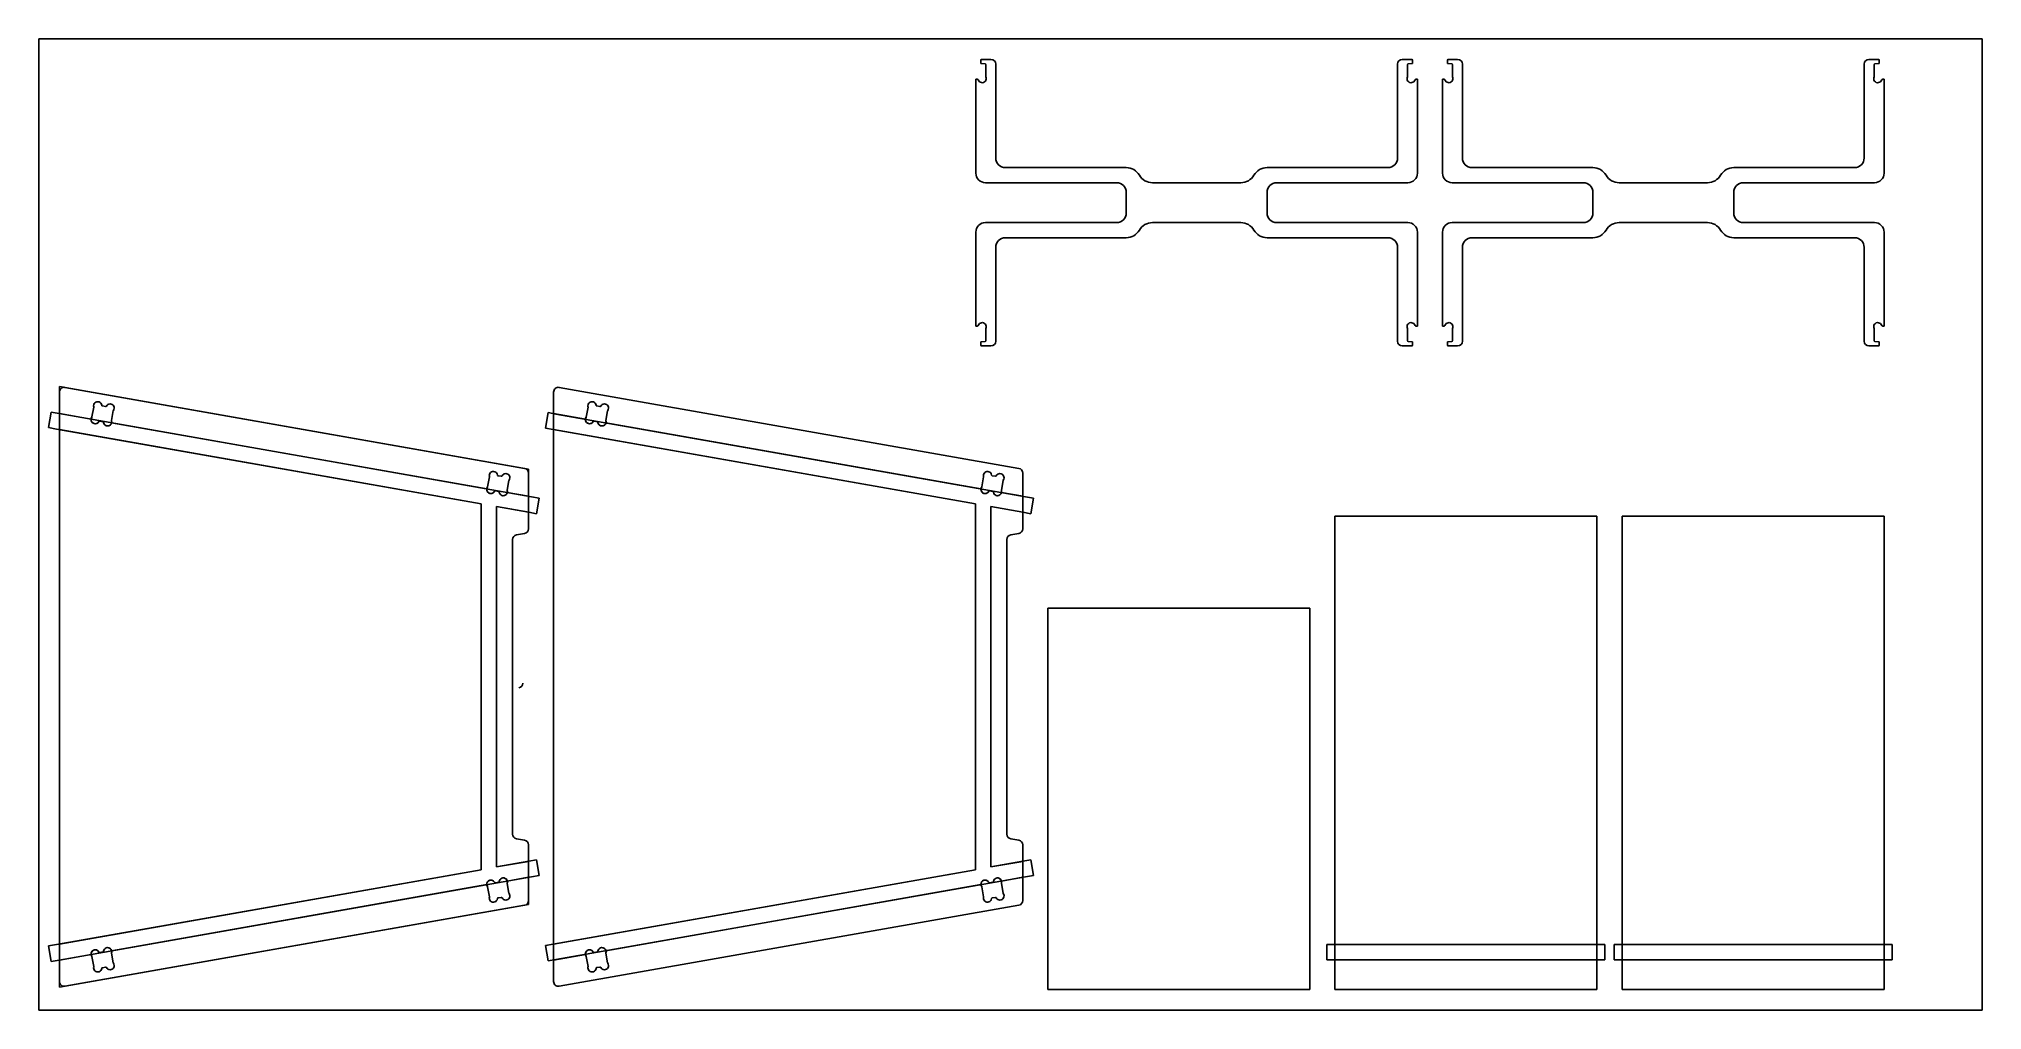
# Model space of a CAD drawing. Extents: x 0 to 96.1, y 0.2 to 48.2.
import ezdxf

# ---------------------------------------------------------------- set-up
doc = ezdxf.new("R2010")
doc.units = 0
doc.header["$MEASUREMENT"] = 0
doc.layers.get('0').update_dxf_attribs({"linetype": 'CONTINUOUS'})
for name, color, linetype in [('BOX_STOCK', 1, 'CONTINUOUS'), ('POCKETS', 171, 'CONTINUOUS'), ('PROFILES_INSIDE', 4, 'CONTINUOUS'), ('PROFILES_OUTSIDE', 6, 'CONTINUOUS')]:
    doc.layers.add(name, color=color, linetype=linetype)

msp = doc.modelspace()

# ---------------------------------------------------------------- linework, layer by layer
at = {"color": 7, "linetype": 'CONTINUOUS'}
for p, q in [((46.573, 46.984), (46.573, 47.149)), ((47.075, 47.189), (46.613, 47.189)), ((67.871, 47.189), (67.408, 47.189)), ((67.91, 47.149), (67.91, 46.984)), ((69.642, 46.984), (69.642, 47.149)), ((70.144, 47.189), (69.681, 47.189)), ((90.94, 47.189), (90.477, 47.189)), ((90.979, 47.149), (90.979, 46.984)), ((46.327, 46.204), (46.327, 41.559)), ((46.407, 46.204), (46.327, 46.204)), ((46.782, 46.97), (46.573, 46.984)), ((46.819, 46.341), (46.819, 46.931)), ((47.311, 42.309), (47.311, 46.952)), ((67.172, 46.952), (67.172, 42.309)), ((67.664, 46.931), (67.664, 46.341)), ((67.91, 46.984), (67.701, 46.97)), ((68.156, 46.204), (68.077, 46.204)), ((68.156, 41.559), (68.156, 46.204)), ((69.396, 46.204), (69.396, 41.559)), ((69.475, 46.204), (69.396, 46.204)), ((69.851, 46.97), (69.642, 46.984)), ((69.888, 46.341), (69.888, 46.931)), ((70.38, 42.309), (70.38, 46.952)), ((90.241, 46.952), (90.241, 42.309)), ((90.733, 46.931), (90.733, 46.341)), ((90.979, 46.984), (90.77, 46.97)), ((91.225, 46.204), (91.145, 46.204)), ((91.225, 41.559), (91.225, 46.204)), ((53.761, 41.836), (47.784, 41.836)), ((66.7, 41.836), (60.723, 41.836)), ((76.83, 41.836), (70.852, 41.836)), ((89.768, 41.836), (83.791, 41.836)), ((46.799, 41.086), (53.289, 41.086)), ((53.761, 40.614), (53.761, 39.59)), ((59.423, 41.086), (55.06, 41.086)), ((60.723, 39.59), (60.723, 40.614)), ((61.195, 41.086), (67.684, 41.086)), ((69.868, 41.086), (76.357, 41.086)), ((76.83, 40.614), (76.83, 39.59)), ((82.492, 41.086), (78.129, 41.086)), ((83.791, 39.59), (83.791, 40.614)), ((84.264, 41.086), (90.753, 41.086)), ((46.327, 38.645), (46.327, 34)), ((53.289, 39.118), (46.799, 39.118)), ((55.06, 39.118), (59.423, 39.118)), ((67.684, 39.118), (61.195, 39.118)), ((68.156, 34), (68.156, 38.645)), ((69.396, 38.645), (69.396, 34)), ((76.357, 39.118), (69.868, 39.118)), ((78.129, 39.118), (82.492, 39.118)), ((90.753, 39.118), (84.264, 39.118)), ((91.225, 34), (91.225, 38.645)), ((47.311, 33.252), (47.311, 37.895)), ((47.784, 38.368), (53.761, 38.368)), ((60.723, 38.368), (66.7, 38.368)), ((67.172, 37.895), (67.172, 33.252)), ((70.38, 33.252), (70.38, 37.895)), ((70.852, 38.368), (76.83, 38.368)), ((83.791, 38.368), (89.768, 38.368)), ((90.241, 37.895), (90.241, 33.252)), ((46.327, 34), (46.407, 34)), ((46.819, 33.273), (46.819, 33.863)), ((67.664, 33.863), (67.664, 33.273)), ((68.077, 34), (68.156, 34)), ((69.396, 34), (69.475, 34)), ((69.888, 33.273), (69.888, 33.863)), ((90.733, 33.863), (90.733, 33.273)), ((91.145, 34), (91.225, 34)), ((46.573, 33.221), (46.782, 33.234)), ((46.573, 33.055), (46.573, 33.221)), ((46.613, 33.015), (47.075, 33.015)), ((67.408, 33.015), (67.871, 33.015)), ((67.701, 33.234), (67.91, 33.221)), ((67.91, 33.221), (67.91, 33.055)), ((69.642, 33.221), (69.851, 33.234)), ((69.642, 33.055), (69.642, 33.221)), ((69.681, 33.015), (70.144, 33.015)), ((90.477, 33.015), (90.94, 33.015)), ((90.77, 33.234), (90.979, 33.221)), ((90.979, 33.221), (90.979, 33.055)), ((1.299, 30.968), (24.017, 26.962)), ((48.448, 26.962), (25.729, 30.968)), ((1.022, 29.669), (1.022, 30.736)), ((2.634, 29.503), (2.719, 29.987)), ((3.149, 30.049), (3.306, 30.021)), ((3.688, 29.816), (3.603, 29.332)), ((25.452, 30.736), (25.452, 29.669)), ((27.07, 29.502), (27.155, 29.986)), ((27.585, 30.048), (27.742, 30.02)), ((28.124, 29.815), (28.039, 29.331)), ((1.022, 29.669), (2.592, 29.393)), ((1.022, 29.669), (1.022, 28.881)), ((1.022, 3.439), (1.022, 28.881)), ((21.874, 25.204), (1.022, 28.881)), ((3.016, 29.297), (3.173, 29.27)), ((3.605, 29.214), (22.151, 25.944)), ((27.028, 29.392), (25.452, 29.669)), ((25.452, 28.881), (25.452, 29.669)), ((25.452, 28.881), (25.452, 3.439)), ((25.452, 28.881), (46.305, 25.204)), ((27.452, 29.296), (27.609, 29.269)), ((46.581, 25.944), (28.041, 29.213)), ((22.193, 26.054), (22.278, 26.538)), ((22.708, 26.6), (22.865, 26.573)), ((23.247, 26.367), (23.162, 25.884)), ((24.213, 26.73), (24.213, 25.58)), ((46.623, 26.054), (46.708, 26.538)), ((47.138, 26.6), (47.295, 26.573)), ((47.678, 26.367), (47.592, 25.884)), ((48.643, 25.58), (48.643, 26.73)), ((21.874, 7.116), (21.874, 25.204)), ((22.575, 25.849), (22.732, 25.821)), ((22.638, 25.069), (22.638, 7.251)), ((24.213, 24.792), (22.638, 25.069)), ((23.164, 25.765), (24.213, 25.58)), ((24.213, 24.792), (24.213, 25.58)), ((46.305, 25.204), (46.305, 7.116)), ((47.006, 25.849), (47.162, 25.821)), ((47.068, 7.251), (47.068, 25.069)), ((47.068, 25.069), (48.643, 24.792)), ((48.643, 25.58), (47.594, 25.765)), ((48.643, 25.58), (48.643, 24.792)), ((24.213, 24.792), (24.213, 23.977)), ((48.643, 23.977), (48.643, 24.792)), ((77.031, 24.6), (64.076, 24.6)), ((64.076, 24.6), (64.076, 3.419)), ((77.031, 3.419), (77.031, 24.6)), ((91.225, 24.6), (78.27, 24.6)), ((78.27, 24.6), (78.27, 3.419)), ((91.225, 3.419), (91.225, 24.6)), ((23.425, 8.879), (23.425, 23.441)), ((23.62, 23.674), (24.017, 23.744)), ((47.855, 23.441), (47.855, 8.879)), ((48.448, 23.744), (48.051, 23.674)), ((49.882, 20.044), (49.882, 1.184)), ((62.837, 20.044), (49.882, 20.044)), ((62.837, 1.184), (62.837, 20.044)), ((24.017, 8.576), (23.62, 8.646)), ((48.051, 8.646), (48.448, 8.576)), ((24.213, 8.343), (24.213, 7.528)), ((48.643, 7.528), (48.643, 8.343)), ((1.022, 3.439), (21.874, 7.116)), ((22.638, 7.251), (24.213, 7.528)), ((24.213, 6.74), (23.164, 6.555)), ((24.213, 6.74), (24.213, 7.528)), ((24.213, 6.74), (24.213, 5.59)), ((46.305, 7.116), (25.452, 3.439)), ((48.643, 7.528), (47.068, 7.251)), ((47.594, 6.555), (48.643, 6.74)), ((48.643, 7.528), (48.643, 6.74)), ((48.643, 5.59), (48.643, 6.74)), ((22.151, 6.376), (3.605, 3.106)), ((22.278, 5.782), (22.193, 6.265)), ((22.732, 6.499), (22.575, 6.471)), ((23.162, 6.436), (23.247, 5.953)), ((28.041, 3.107), (46.581, 6.376)), ((46.708, 5.782), (46.623, 6.265)), ((47.162, 6.499), (47.006, 6.471)), ((47.592, 6.436), (47.678, 5.953)), ((24.017, 5.358), (1.299, 1.352)), ((22.865, 5.747), (22.708, 5.719)), ((25.729, 1.352), (48.448, 5.358)), ((47.295, 5.747), (47.138, 5.719)), ((1.022, 3.439), (1.022, 2.65)), ((2.592, 2.927), (1.022, 2.65)), ((3.173, 3.05), (3.016, 3.022)), ((3.603, 2.988), (3.688, 2.504)), ((25.452, 2.65), (25.452, 3.439)), ((25.452, 2.65), (27.028, 2.928)), ((27.609, 3.051), (27.452, 3.023)), ((28.039, 2.989), (28.124, 2.505)), ((64.076, 3.419), (77.031, 3.419)), ((64.076, 2.651), (64.076, 3.419)), ((77.031, 3.419), (77.031, 2.651)), ((91.225, 3.419), (78.27, 3.419)), ((78.27, 2.651), (78.27, 3.419)), ((91.225, 3.419), (91.225, 2.651)), ((1.022, 1.584), (1.022, 2.65)), ((2.719, 2.333), (2.634, 2.817)), ((3.306, 2.298), (3.149, 2.271)), ((25.452, 2.65), (25.452, 1.584)), ((27.155, 2.334), (27.07, 2.818)), ((27.742, 2.299), (27.585, 2.272)), ((64.076, 2.651), (64.076, 1.184)), ((77.031, 2.651), (64.076, 2.651)), ((77.031, 1.184), (77.031, 2.651)), ((78.27, 2.651), (78.27, 1.184)), ((78.27, 2.651), (91.225, 2.651)), ((91.225, 1.184), (91.225, 2.651)), ((49.882, 1.184), (62.837, 1.184)), ((64.076, 1.184), (77.031, 1.184)), ((78.27, 1.184), (91.225, 1.184))]:
    msp.add_line(p, q, dxfattribs=at)
for centre, radius, start, end in [((46.613, 47.149), 0.0394, 90, 180), ((47.075, 46.952), 0.236, 0, 90), ((67.408, 46.952), 0.236, 90, 180), ((67.871, 47.149), 0.0394, 0, 90), ((69.681, 47.149), 0.0394, 90, 180), ((70.144, 46.952), 0.236, 0, 90), ((90.477, 46.952), 0.236, 90, 180), ((90.94, 47.149), 0.0394, 0, 90), ((46.407, 46.165), 0.0394, 17.60047, 90), ((46.638, 46.238), 0.204, 197.60047, 24.88789), ((46.78, 46.931), 0.0394, 0, 86.33806), ((46.859, 46.341), 0.0394, 180, 204.88789), ((67.845, 46.238), 0.204, 155.11211, 342.39953), ((67.625, 46.341), 0.0394, 335.11211, 0), ((67.704, 46.931), 0.0394, 93.66194, 180), ((68.077, 46.165), 0.0394, 90, 162.39953), ((69.475, 46.165), 0.0394, 17.60047, 90), ((69.707, 46.238), 0.204, 197.60047, 24.88789), ((69.849, 46.931), 0.0394, 0, 86.33806), ((69.927, 46.341), 0.0394, 180, 204.88789), ((90.914, 46.238), 0.204, 155.11211, 342.39953), ((90.694, 46.341), 0.0394, 335.11211, 0), ((90.772, 46.931), 0.0394, 93.66194, 180), ((91.145, 46.165), 0.0394, 90, 162.39953), ((47.784, 42.309), 0.472, 180, 270), ((66.7, 42.309), 0.472, 270, 0), ((70.852, 42.309), 0.472, 180, 270), ((89.768, 42.309), 0.472, 270, 0), ((46.799, 41.559), 0.472, 180, 270), ((53.761, 41.086), 0.75, 30, 90), ((55.06, 41.836), 0.75, 210, 270), ((59.423, 41.836), 0.75, 270, 330), ((60.723, 41.086), 0.75, 90, 150), ((67.684, 41.559), 0.472, 270, 0), ((69.868, 41.559), 0.472, 180, 270), ((76.83, 41.086), 0.75, 30, 90), ((78.129, 41.836), 0.75, 210, 270), ((82.492, 41.836), 0.75, 270, 330), ((83.791, 41.086), 0.75, 90, 150), ((90.753, 41.559), 0.472, 270, 0), ((53.289, 40.614), 0.472, 0, 90), ((61.195, 40.614), 0.472, 90, 180), ((76.357, 40.614), 0.472, 0, 90), ((84.264, 40.614), 0.472, 90, 180), ((53.289, 39.59), 0.472, 270, 0), ((61.195, 39.59), 0.472, 180, 270), ((76.357, 39.59), 0.472, 270, 0), ((84.264, 39.59), 0.472, 180, 270), ((46.799, 38.645), 0.472, 90, 180), ((53.761, 39.118), 0.75, 270, 330), ((55.06, 38.368), 0.75, 90, 150), ((59.423, 38.368), 0.75, 30, 90), ((60.723, 39.118), 0.75, 210, 270), ((67.684, 38.645), 0.472, 0, 90), ((69.868, 38.645), 0.472, 90, 180), ((76.83, 39.118), 0.75, 270, 330), ((78.129, 38.368), 0.75, 90, 150), ((82.492, 38.368), 0.75, 30, 90), ((83.791, 39.118), 0.75, 210, 270), ((90.753, 38.645), 0.472, 0, 90), ((47.784, 37.895), 0.472, 90, 180), ((66.7, 37.895), 0.472, 0, 90), ((70.852, 37.895), 0.472, 90, 180), ((89.768, 37.895), 0.472, 0, 90), ((46.407, 34.039), 0.0394, 270, 342.39953), ((46.638, 33.966), 0.204, 335.11211, 162.39953), ((46.859, 33.863), 0.0394, 155.11211, 180), ((67.845, 33.966), 0.204, 17.60047, 204.88789), ((67.625, 33.863), 0.0394, 0, 24.88789), ((68.077, 34.039), 0.0394, 197.60047, 270), ((69.475, 34.039), 0.0394, 270, 342.39953), ((69.707, 33.966), 0.204, 335.11211, 162.39953), ((69.927, 33.863), 0.0394, 155.11211, 180), ((90.914, 33.966), 0.204, 17.60047, 204.88789), ((90.694, 33.863), 0.0394, 0, 24.88789), ((91.145, 34.039), 0.0394, 197.60047, 270), ((46.613, 33.055), 0.0394, 180, 270), ((46.78, 33.273), 0.0394, 273.66194, 0), ((47.075, 33.252), 0.236, 270, 0), ((67.408, 33.252), 0.236, 180, 270), ((67.704, 33.273), 0.0394, 180, 266.33806), ((67.871, 33.055), 0.0394, 270, 0), ((69.681, 33.055), 0.0394, 180, 270), ((69.849, 33.273), 0.0394, 273.66194, 0), ((70.144, 33.252), 0.236, 270, 0), ((90.477, 33.252), 0.236, 180, 270), ((90.772, 33.273), 0.0394, 180, 266.33806), ((90.94, 33.055), 0.0394, 270, 0), ((1.258, 30.736), 0.236, 80, 180), ((25.688, 30.736), 0.236, 80, 180), ((2.915, 30.056), 0.204, 7.60047, 194.88785), ((2.68, 29.993), 0.0394, 350, 14.88785), ((3.156, 30.088), 0.0394, 187.60047, 260.00004), ((3.313, 30.06), 0.0394, 260.00004, 332.39954), ((3.528, 29.948), 0.204, 325.11217, 152.39954), ((3.727, 29.809), 0.0394, 145.11217, 170), ((27.351, 30.055), 0.204, 7.60047, 194.88785), ((27.116, 29.992), 0.0394, 350, 14.88785), ((27.592, 30.087), 0.0394, 187.60047, 260.00004), ((27.748, 30.059), 0.0394, 260.00004, 332.39954), ((27.964, 29.947), 0.204, 325.11217, 152.39954), ((28.163, 29.808), 0.0394, 145.11217, 170), ((2.794, 29.371), 0.204, 173.94476, 332.39954), ((2.794, 29.371), 0.204, 145.11212, 173.94476), ((2.595, 29.51), 0.0394, 325.11212, 350), ((3.01, 29.259), 0.0394, 80.00004, 152.39954), ((3.166, 29.231), 0.0394, 7.60047, 80.00004), ((3.407, 29.263), 0.204, 187.60047, 346.0552), ((3.642, 29.325), 0.0394, 170, 194.8879), ((3.407, 29.263), 0.204, 346.0552, 14.8879), ((27.23, 29.37), 0.204, 173.94476, 332.39954), ((27.23, 29.37), 0.204, 145.11212, 173.94476), ((27.031, 29.509), 0.0394, 325.11212, 350), ((27.445, 29.258), 0.0394, 80.00004, 152.39954), ((27.602, 29.23), 0.0394, 7.60047, 80.00004), ((27.843, 29.262), 0.204, 187.60047, 346.0552), ((28.078, 29.324), 0.0394, 170, 194.8879), ((27.843, 29.262), 0.204, 346.0552, 14.8879), ((23.976, 26.73), 0.236, 0, 80), ((48.407, 26.73), 0.236, 0, 80), ((22.353, 25.922), 0.204, 173.94476, 332.39954), ((22.353, 25.922), 0.204, 145.11212, 173.94476), ((22.154, 26.061), 0.0394, 325.11212, 350), ((22.474, 26.607), 0.204, 7.60047, 194.88785), ((22.239, 26.545), 0.0394, 350, 14.88785), ((22.715, 26.639), 0.0394, 187.60047, 260.00004), ((22.872, 26.611), 0.0394, 260.00004, 332.39954), ((23.087, 26.499), 0.204, 325.11217, 152.39954), ((23.286, 26.36), 0.0394, 145.11217, 170), ((46.784, 25.922), 0.204, 173.94476, 332.39954), ((46.784, 25.922), 0.204, 145.11212, 173.94476), ((46.584, 26.061), 0.0394, 325.11212, 350), ((46.904, 26.607), 0.204, 7.60047, 194.88785), ((46.67, 26.545), 0.0394, 350, 14.88785), ((47.145, 26.639), 0.0394, 187.60047, 260.00004), ((47.302, 26.611), 0.0394, 260.00004, 332.39954), ((47.517, 26.499), 0.204, 325.11217, 152.39954), ((47.716, 26.36), 0.0394, 145.11217, 170), ((22.569, 25.81), 0.0394, 80.00004, 152.39954), ((22.725, 25.782), 0.0394, 7.60047, 80.00004), ((22.966, 25.814), 0.204, 187.60047, 346.0552), ((23.201, 25.877), 0.0394, 170, 194.8879), ((22.966, 25.814), 0.204, 346.0552, 14.8879), ((46.999, 25.81), 0.0394, 80.00004, 152.39954), ((47.156, 25.782), 0.0394, 7.60047, 80.00004), ((47.396, 25.814), 0.204, 187.60047, 346.0552), ((47.631, 25.877), 0.0394, 170, 194.8879), ((47.396, 25.814), 0.204, 346.0552, 14.8879), ((23.661, 23.441), 0.236, 100, 180), ((23.976, 23.977), 0.236, 280, 0), ((48.092, 23.441), 0.236, 100, 180), ((48.407, 23.977), 0.236, 280, 0), ((23.661, 8.879), 0.236, 180, 260), ((48.092, 8.879), 0.236, 180, 260), ((23.976, 8.343), 0.236, 0, 80), ((48.407, 8.343), 0.236, 0, 80), ((22.353, 6.398), 0.204, 27.60047, 186.0552), ((22.353, 6.398), 0.204, 186.0552, 214.88785), ((22.154, 6.259), 0.0394, 10, 34.88785), ((22.474, 5.713), 0.204, 165.11212, 352.39954), ((22.239, 5.775), 0.0394, 345.11212, 10), ((22.569, 6.51), 0.0394, 207.60047, 280.00004), ((22.725, 6.538), 0.0394, 280.00004, 352.39954), ((22.966, 6.506), 0.204, 13.94476, 172.39954), ((23.087, 5.821), 0.204, 207.60047, 34.8879), ((23.201, 6.443), 0.0394, 165.11217, 190), ((22.966, 6.506), 0.204, 345.11217, 13.94476), ((23.286, 5.96), 0.0394, 190, 214.8879), ((46.784, 6.398), 0.204, 27.60047, 186.0552), ((46.784, 6.398), 0.204, 186.0552, 214.88785), ((46.584, 6.259), 0.0394, 10, 34.88785), ((46.904, 5.713), 0.204, 165.11212, 352.39954), ((46.67, 5.775), 0.0394, 345.11212, 10), ((46.999, 6.51), 0.0394, 207.60047, 280.00004), ((47.156, 6.538), 0.0394, 280.00004, 352.39954), ((47.396, 6.506), 0.204, 13.94476, 172.39954), ((47.517, 5.821), 0.204, 207.60047, 34.8879), ((47.631, 6.443), 0.0394, 165.11217, 190), ((47.396, 6.506), 0.204, 345.11217, 13.94476), ((47.716, 5.96), 0.0394, 190, 214.8879), ((22.715, 5.681), 0.0394, 100.00004, 172.39954), ((22.872, 5.708), 0.0394, 27.60047, 100.00004), ((23.976, 5.59), 0.236, 280, 0), ((47.145, 5.681), 0.0394, 100.00004, 172.39954), ((47.302, 5.708), 0.0394, 27.60047, 100.00004), ((48.407, 5.59), 0.236, 280, 0), ((2.794, 2.949), 0.204, 27.60047, 186.0552), ((2.794, 2.949), 0.204, 186.0552, 214.88785), ((3.01, 3.061), 0.0394, 207.60047, 280.00004), ((3.166, 3.089), 0.0394, 280.00004, 352.39954), ((3.407, 3.057), 0.204, 13.94476, 172.39954), ((3.642, 2.994), 0.0394, 165.11217, 190), ((3.407, 3.057), 0.204, 345.11217, 13.94476), ((27.23, 2.95), 0.204, 27.60047, 186.0552), ((27.23, 2.95), 0.204, 186.0552, 214.88785), ((27.445, 3.062), 0.0394, 207.60047, 280.00004), ((27.602, 3.09), 0.0394, 280.00004, 352.39954), ((27.843, 3.058), 0.204, 13.94476, 172.39954), ((28.078, 2.995), 0.0394, 165.11217, 190), ((27.843, 3.058), 0.204, 345.11217, 13.94476), ((2.595, 2.81), 0.0394, 10, 34.88785), ((2.915, 2.264), 0.204, 165.11212, 352.39954), ((2.68, 2.326), 0.0394, 345.11212, 10), ((3.156, 2.232), 0.0394, 100.00004, 172.39954), ((3.313, 2.26), 0.0394, 27.60047, 100.00004), ((3.528, 2.372), 0.204, 207.60047, 34.8879), ((3.727, 2.511), 0.0394, 190, 214.8879), ((27.031, 2.811), 0.0394, 10, 34.88785), ((27.351, 2.265), 0.204, 165.11212, 352.39954), ((27.116, 2.327), 0.0394, 345.11212, 10), ((27.592, 2.233), 0.0394, 100.00004, 172.39954), ((27.748, 2.261), 0.0394, 27.60047, 100.00004), ((27.964, 2.373), 0.204, 207.60047, 34.8879), ((28.163, 2.512), 0.0394, 190, 214.8879), ((1.258, 1.584), 0.236, 180, 280), ((25.688, 1.584), 0.236, 180, 280)]:
    msp.add_arc(centre, radius, start, end, dxfattribs=at)
at = {"layer": 'BOX_STOCK'}
for p, q in [((96.071, 48.202), (0.008, 48.202)), ((0.008, 48.202), (0.008, 0.171)), ((96.071, 0.171), (96.071, 48.202)), ((0.008, 0.171), (96.071, 0.171))]:
    msp.add_line(p, q, dxfattribs=at)
at = {"layer": 'POCKETS'}
for p, q in [((0.623, 29.74), (0.488, 28.975)), ((0.488, 28.975), (0.876, 28.906)), ((1.011, 29.671), (0.623, 29.74)), ((0.876, 28.906), (21.874, 25.204)), ((24.358, 25.555), (1.011, 29.671)), ((25.184, 29.717), (25.049, 28.952)), ((25.049, 28.952), (25.436, 28.883)), ((25.571, 29.648), (25.184, 29.717)), ((25.436, 28.883), (46.305, 25.204)), ((48.789, 25.555), (25.571, 29.648)), ((21.874, 25.204), (21.874, 7.116)), ((22.638, 25.069), (24.223, 24.79)), ((22.638, 7.251), (22.638, 25.069)), ((24.746, 25.486), (24.358, 25.555)), ((24.611, 24.721), (24.746, 25.486)), ((46.305, 25.204), (46.305, 7.116)), ((47.068, 25.069), (48.654, 24.79)), ((47.068, 7.251), (47.068, 25.069)), ((49.176, 25.486), (48.789, 25.555)), ((49.041, 24.721), (49.176, 25.486)), ((24.223, 24.79), (24.611, 24.721)), ((48.654, 24.79), (49.041, 24.721)), ((21.874, 7.116), (0.876, 3.413)), ((1.011, 2.648), (24.358, 6.765)), ((24.223, 7.53), (22.638, 7.251)), ((24.611, 7.599), (24.223, 7.53)), ((24.358, 6.765), (24.746, 6.834)), ((24.746, 6.834), (24.611, 7.599)), ((46.305, 7.116), (25.436, 3.436)), ((25.571, 2.671), (48.789, 6.765)), ((48.654, 7.53), (47.068, 7.251)), ((49.041, 7.599), (48.654, 7.53)), ((48.789, 6.765), (49.176, 6.834)), ((49.176, 6.834), (49.041, 7.599)), ((0.876, 3.413), (0.488, 3.345)), ((0.488, 3.345), (0.623, 2.58)), ((25.436, 3.436), (25.049, 3.368)), ((25.049, 3.368), (25.184, 2.603)), ((77.425, 3.419), (63.683, 3.419)), ((63.683, 3.419), (63.683, 2.651)), ((77.425, 2.651), (77.425, 3.419)), ((91.619, 3.419), (77.877, 3.419)), ((77.877, 3.419), (77.877, 2.651)), ((91.619, 2.651), (91.619, 3.419)), ((0.623, 2.58), (1.011, 2.648)), ((25.184, 2.603), (25.571, 2.671)), ((63.683, 2.651), (77.425, 2.651)), ((77.877, 2.651), (91.619, 2.651))]:
    msp.add_line(p, q, dxfattribs=at)
at = {"layer": 'PROFILES_INSIDE'}
for p, q in [((2.719, 29.987), (2.634, 29.503)), ((3.306, 30.021), (3.149, 30.049)), ((3.603, 29.332), (3.688, 29.816)), ((27.155, 29.986), (27.07, 29.502)), ((27.742, 30.02), (27.585, 30.048)), ((28.039, 29.331), (28.124, 29.815)), ((3.016, 29.297), (3.173, 29.27)), ((27.452, 29.296), (27.609, 29.269)), ((22.278, 26.538), (22.193, 26.054)), ((22.865, 26.573), (22.708, 26.6)), ((23.162, 25.884), (23.247, 26.367)), ((46.708, 26.538), (46.623, 26.054)), ((47.295, 26.573), (47.138, 26.6)), ((47.592, 25.884), (47.678, 26.367)), ((22.575, 25.849), (22.732, 25.821)), ((47.006, 25.849), (47.162, 25.821)), ((22.193, 6.265), (22.278, 5.782)), ((22.732, 6.499), (22.575, 6.471)), ((23.247, 5.953), (23.162, 6.436)), ((46.623, 6.265), (46.708, 5.782)), ((47.162, 6.499), (47.006, 6.471)), ((47.678, 5.953), (47.592, 6.436)), ((22.708, 5.719), (22.865, 5.747)), ((47.138, 5.719), (47.295, 5.747)), ((3.173, 3.05), (3.016, 3.022)), ((3.688, 2.504), (3.603, 2.988)), ((27.609, 3.051), (27.452, 3.023)), ((28.124, 2.505), (28.039, 2.989)), ((2.634, 2.817), (2.719, 2.333)), ((3.149, 2.271), (3.306, 2.298)), ((27.07, 2.818), (27.155, 2.334)), ((27.585, 2.272), (27.742, 2.299))]:
    msp.add_line(p, q, dxfattribs=at)
for centre, radius, start, end in [((2.915, 30.056), 0.204, 7.60047, 194.88785), ((2.68, 29.993), 0.0394, 350, 14.88785), ((3.156, 30.088), 0.0394, 187.60047, 260.00004), ((3.313, 30.06), 0.0394, 260.00004, 332.39954), ((3.528, 29.948), 0.204, 325.11217, 152.39954), ((3.727, 29.809), 0.0394, 145.11217, 170), ((27.351, 30.055), 0.204, 7.60047, 194.88785), ((27.116, 29.992), 0.0394, 350, 14.88785), ((27.592, 30.087), 0.0394, 187.60047, 260.00004), ((27.748, 30.059), 0.0394, 260.00004, 332.39954), ((27.964, 29.947), 0.204, 325.11217, 152.39954), ((28.163, 29.808), 0.0394, 145.11217, 170), ((2.794, 29.371), 0.204, 145.11212, 332.39954), ((2.595, 29.51), 0.0394, 325.11212, 350), ((3.01, 29.259), 0.0394, 80.00004, 152.39954), ((3.166, 29.231), 0.0394, 7.60047, 80.00004), ((3.407, 29.263), 0.204, 187.60047, 14.8879), ((3.642, 29.325), 0.0394, 170, 194.8879), ((27.23, 29.37), 0.204, 145.11212, 332.39954), ((27.031, 29.509), 0.0394, 325.11212, 350), ((27.445, 29.258), 0.0394, 80.00004, 152.39954), ((27.602, 29.23), 0.0394, 7.60047, 80.00004), ((27.843, 29.262), 0.204, 187.60047, 14.8879), ((28.078, 29.324), 0.0394, 170, 194.8879), ((22.353, 25.922), 0.204, 145.11212, 332.39954), ((22.154, 26.061), 0.0394, 325.11212, 350), ((22.474, 26.607), 0.204, 7.60047, 194.88785), ((22.239, 26.545), 0.0394, 350, 14.88785), ((22.715, 26.639), 0.0394, 187.60047, 260.00004), ((22.872, 26.611), 0.0394, 260.00004, 332.39954), ((23.087, 26.499), 0.204, 325.11217, 152.39954), ((23.286, 26.36), 0.0394, 145.11217, 170), ((46.784, 25.922), 0.204, 145.11212, 332.39954), ((46.584, 26.061), 0.0394, 325.11212, 350), ((46.904, 26.607), 0.204, 7.60047, 194.88785), ((46.67, 26.545), 0.0394, 350, 14.88785), ((47.145, 26.639), 0.0394, 187.60047, 260.00004), ((47.302, 26.611), 0.0394, 260.00004, 332.39954), ((47.517, 26.499), 0.204, 325.11217, 152.39954), ((47.716, 26.36), 0.0394, 145.11217, 170), ((22.569, 25.81), 0.0394, 80.00004, 152.39954), ((22.725, 25.782), 0.0394, 7.60047, 80.00004), ((22.966, 25.814), 0.204, 187.60047, 14.8879), ((23.201, 25.877), 0.0394, 170, 194.8879), ((46.999, 25.81), 0.0394, 80.00004, 152.39954), ((47.156, 25.782), 0.0394, 7.60047, 80.00004), ((47.396, 25.814), 0.204, 187.60047, 14.8879), ((47.631, 25.877), 0.0394, 170, 194.8879), ((23.699, 16.341), 0.236, 280, 0), ((22.353, 6.398), 0.204, 27.60047, 214.88785), ((22.154, 6.259), 0.0394, 10, 34.88785), ((22.474, 5.713), 0.204, 165.11212, 352.39954), ((22.239, 5.775), 0.0394, 345.11212, 10), ((22.569, 6.51), 0.0394, 207.60047, 280.00004), ((22.725, 6.538), 0.0394, 280.00004, 352.39954), ((22.966, 6.506), 0.204, 345.11217, 172.39954), ((23.087, 5.821), 0.204, 207.60047, 34.8879), ((23.201, 6.443), 0.0394, 165.11217, 190), ((23.286, 5.96), 0.0394, 190, 214.8879), ((46.784, 6.398), 0.204, 27.60047, 214.88785), ((46.584, 6.259), 0.0394, 10, 34.88785), ((46.904, 5.713), 0.204, 165.11212, 352.39954), ((46.67, 5.775), 0.0394, 345.11212, 10), ((46.999, 6.51), 0.0394, 207.60047, 280.00004), ((47.156, 6.538), 0.0394, 280.00004, 352.39954), ((47.396, 6.506), 0.204, 345.11217, 172.39954), ((47.517, 5.821), 0.204, 207.60047, 34.8879), ((47.631, 6.443), 0.0394, 165.11217, 190), ((47.716, 5.96), 0.0394, 190, 214.8879), ((22.715, 5.681), 0.0394, 100.00004, 172.39954), ((22.872, 5.708), 0.0394, 27.60047, 100.00004), ((47.145, 5.681), 0.0394, 100.00004, 172.39954), ((47.302, 5.708), 0.0394, 27.60047, 100.00004), ((2.794, 2.949), 0.204, 27.60047, 214.88785), ((3.01, 3.061), 0.0394, 207.60047, 280.00004), ((3.166, 3.089), 0.0394, 280.00004, 352.39954), ((3.407, 3.057), 0.204, 345.11217, 172.39954), ((3.642, 2.994), 0.0394, 165.11217, 190), ((27.23, 2.95), 0.204, 27.60047, 214.88785), ((27.445, 3.062), 0.0394, 207.60047, 280.00004), ((27.602, 3.09), 0.0394, 280.00004, 352.39954), ((27.843, 3.058), 0.204, 345.11217, 172.39954), ((28.078, 2.995), 0.0394, 165.11217, 190), ((2.595, 2.81), 0.0394, 10, 34.88785), ((2.915, 2.264), 0.204, 165.11212, 352.39954), ((2.68, 2.326), 0.0394, 345.11212, 10), ((3.156, 2.232), 0.0394, 100.00004, 172.39954), ((3.313, 2.26), 0.0394, 27.60047, 100.00004), ((3.528, 2.372), 0.204, 207.60047, 34.8879), ((3.727, 2.511), 0.0394, 190, 214.8879), ((27.031, 2.811), 0.0394, 10, 34.88785), ((27.351, 2.265), 0.204, 165.11212, 352.39954), ((27.116, 2.327), 0.0394, 345.11212, 10), ((27.592, 2.233), 0.0394, 100.00004, 172.39954), ((27.748, 2.261), 0.0394, 27.60047, 100.00004), ((27.964, 2.373), 0.204, 207.60047, 34.8879), ((28.163, 2.512), 0.0394, 190, 214.8879)]:
    msp.add_arc(centre, radius, start, end, dxfattribs=at)
at = {"layer": 'PROFILES_OUTSIDE'}
for p, q in [((46.573, 47.149), (46.573, 46.984)), ((47.075, 47.189), (46.613, 47.189)), ((67.871, 47.189), (67.408, 47.189)), ((67.91, 46.984), (67.91, 47.149)), ((69.642, 47.149), (69.642, 46.984)), ((70.144, 47.189), (69.681, 47.189)), ((90.94, 47.189), (90.477, 47.189)), ((90.979, 46.984), (90.979, 47.149)), ((46.327, 46.204), (46.327, 41.559)), ((46.407, 46.204), (46.327, 46.204)), ((46.573, 46.984), (46.782, 46.97)), ((46.819, 46.931), (46.819, 46.341)), ((47.311, 42.309), (47.311, 46.952)), ((67.172, 46.952), (67.172, 42.309)), ((67.664, 46.341), (67.664, 46.931)), ((67.701, 46.97), (67.91, 46.984)), ((68.156, 46.204), (68.077, 46.204)), ((68.156, 41.559), (68.156, 46.204)), ((69.396, 46.204), (69.396, 41.559)), ((69.475, 46.204), (69.396, 46.204)), ((69.642, 46.984), (69.851, 46.97)), ((69.888, 46.931), (69.888, 46.341)), ((70.38, 42.309), (70.38, 46.952)), ((90.241, 46.952), (90.241, 42.309)), ((90.733, 46.341), (90.733, 46.931)), ((90.77, 46.97), (90.979, 46.984)), ((91.225, 46.204), (91.145, 46.204)), ((91.225, 41.559), (91.225, 46.204)), ((53.761, 41.836), (47.784, 41.836)), ((66.7, 41.836), (60.723, 41.836)), ((76.83, 41.836), (70.852, 41.836)), ((89.768, 41.836), (83.791, 41.836)), ((46.799, 41.086), (53.289, 41.086)), ((53.761, 40.614), (53.761, 39.59)), ((59.423, 41.086), (55.06, 41.086)), ((60.723, 39.59), (60.723, 40.614)), ((61.195, 41.086), (67.684, 41.086)), ((69.868, 41.086), (76.357, 41.086)), ((76.83, 40.614), (76.83, 39.59)), ((82.492, 41.086), (78.129, 41.086)), ((83.791, 39.59), (83.791, 40.614)), ((84.264, 41.086), (90.753, 41.086)), ((46.327, 38.645), (46.327, 34)), ((53.289, 39.118), (46.799, 39.118)), ((55.06, 39.118), (59.423, 39.118)), ((67.684, 39.118), (61.195, 39.118)), ((68.156, 34), (68.156, 38.645)), ((69.396, 38.645), (69.396, 34)), ((76.357, 39.118), (69.868, 39.118)), ((78.129, 39.118), (82.492, 39.118)), ((90.753, 39.118), (84.264, 39.118)), ((91.225, 34), (91.225, 38.645)), ((47.311, 33.252), (47.311, 37.895)), ((47.784, 38.368), (53.761, 38.368)), ((60.723, 38.368), (66.7, 38.368)), ((67.172, 37.895), (67.172, 33.252)), ((70.38, 33.252), (70.38, 37.895)), ((70.852, 38.368), (76.83, 38.368)), ((83.791, 38.368), (89.768, 38.368)), ((90.241, 37.895), (90.241, 33.252)), ((46.327, 34), (46.407, 34)), ((46.819, 33.863), (46.819, 33.273)), ((67.664, 33.273), (67.664, 33.863)), ((68.077, 34), (68.156, 34)), ((69.396, 34), (69.475, 34)), ((69.888, 33.863), (69.888, 33.273)), ((90.733, 33.273), (90.733, 33.863)), ((91.145, 34), (91.225, 34)), ((46.782, 33.234), (46.573, 33.221)), ((46.573, 33.221), (46.573, 33.055)), ((46.613, 33.015), (47.075, 33.015)), ((67.408, 33.015), (67.871, 33.015)), ((67.91, 33.221), (67.701, 33.234)), ((67.91, 33.055), (67.91, 33.221)), ((69.851, 33.234), (69.642, 33.221)), ((69.642, 33.221), (69.642, 33.055)), ((69.681, 33.015), (70.144, 33.015)), ((90.477, 33.015), (90.94, 33.015)), ((90.979, 33.221), (90.77, 33.234)), ((90.979, 33.055), (90.979, 33.221)), ((24.213, 26.928), (1.022, 31.017)), ((1.022, 31.017), (1.022, 1.303)), ((48.448, 26.962), (25.729, 30.968)), ((25.452, 30.736), (25.452, 1.584)), ((24.213, 23.977), (24.213, 26.928)), ((48.643, 23.977), (48.643, 26.73)), ((77.031, 24.6), (64.076, 24.6)), ((64.076, 24.6), (64.076, 1.184)), ((77.031, 1.184), (77.031, 24.6)), ((78.27, 24.6), (78.27, 1.184)), ((91.225, 24.6), (78.27, 24.6)), ((91.225, 1.184), (91.225, 24.6)), ((23.425, 8.879), (23.425, 23.441)), ((23.62, 23.674), (24.017, 23.744)), ((47.855, 8.879), (47.855, 23.441)), ((48.051, 23.674), (48.448, 23.744)), ((62.837, 20.044), (49.882, 20.044)), ((49.882, 20.044), (49.882, 1.184)), ((62.837, 1.184), (62.837, 20.044)), ((24.017, 8.576), (23.62, 8.646)), ((48.448, 8.576), (48.051, 8.646)), ((24.213, 5.392), (24.213, 8.343)), ((48.643, 5.59), (48.643, 8.343)), ((1.022, 1.303), (24.213, 5.392)), ((25.729, 1.352), (48.448, 5.358)), ((49.882, 1.184), (62.837, 1.184)), ((64.076, 1.184), (77.031, 1.184)), ((78.27, 1.184), (91.225, 1.184))]:
    msp.add_line(p, q, dxfattribs=at)
for centre, radius, start, end in [((46.613, 47.149), 0.0394, 90, 180), ((47.075, 46.952), 0.236, 0, 90), ((67.408, 46.952), 0.236, 90, 180), ((67.871, 47.149), 0.0394, 0, 90), ((69.681, 47.149), 0.0394, 90, 180), ((70.144, 46.952), 0.236, 0, 90), ((90.477, 46.952), 0.236, 90, 180), ((90.94, 47.149), 0.0394, 0, 90), ((46.407, 46.165), 0.0394, 17.60047, 90), ((46.638, 46.238), 0.204, 197.60047, 24.88789), ((46.78, 46.931), 0.0394, 0, 86.33806), ((46.859, 46.341), 0.0394, 180, 204.88789), ((67.845, 46.238), 0.204, 155.11211, 342.39953), ((67.625, 46.341), 0.0394, 335.11211, 0), ((67.704, 46.931), 0.0394, 93.66194, 180), ((68.077, 46.165), 0.0394, 90, 162.39953), ((69.475, 46.165), 0.0394, 17.60047, 90), ((69.707, 46.238), 0.204, 197.60047, 24.88789), ((69.849, 46.931), 0.0394, 0, 86.33806), ((69.927, 46.341), 0.0394, 180, 204.88789), ((90.914, 46.238), 0.204, 155.11211, 342.39953), ((90.694, 46.341), 0.0394, 335.11211, 0), ((90.772, 46.931), 0.0394, 93.66194, 180), ((91.145, 46.165), 0.0394, 90, 162.39953), ((47.784, 42.309), 0.472, 180, 270), ((66.7, 42.309), 0.472, 270, 0), ((70.852, 42.309), 0.472, 180, 270), ((89.768, 42.309), 0.472, 270, 0), ((46.799, 41.559), 0.472, 180, 270), ((53.761, 41.086), 0.75, 30, 90), ((55.06, 41.836), 0.75, 210, 270), ((59.423, 41.836), 0.75, 270, 330), ((60.723, 41.086), 0.75, 90, 150), ((67.684, 41.559), 0.472, 270, 0), ((69.868, 41.559), 0.472, 180, 270), ((76.83, 41.086), 0.75, 30, 90), ((78.129, 41.836), 0.75, 210, 270), ((82.492, 41.836), 0.75, 270, 330), ((83.791, 41.086), 0.75, 90, 150), ((90.753, 41.559), 0.472, 270, 0), ((53.289, 40.614), 0.472, 0, 90), ((61.195, 40.614), 0.472, 90, 180), ((76.357, 40.614), 0.472, 0, 90), ((84.264, 40.614), 0.472, 90, 180), ((53.289, 39.59), 0.472, 270, 0), ((61.195, 39.59), 0.472, 180, 270), ((76.357, 39.59), 0.472, 270, 0), ((84.264, 39.59), 0.472, 180, 270), ((46.799, 38.645), 0.472, 90, 180), ((53.761, 39.118), 0.75, 270, 330), ((55.06, 38.368), 0.75, 90, 150), ((59.423, 38.368), 0.75, 30, 90), ((60.723, 39.118), 0.75, 210, 270), ((67.684, 38.645), 0.472, 0, 90), ((69.868, 38.645), 0.472, 90, 180), ((76.83, 39.118), 0.75, 270, 330), ((78.129, 38.368), 0.75, 90, 150), ((82.492, 38.368), 0.75, 30, 90), ((83.791, 39.118), 0.75, 210, 270), ((90.753, 38.645), 0.472, 0, 90), ((47.784, 37.895), 0.472, 90, 180), ((66.7, 37.895), 0.472, 0, 90), ((70.852, 37.895), 0.472, 90, 180), ((89.768, 37.895), 0.472, 0, 90), ((46.407, 34.039), 0.0394, 270, 342.39953), ((46.638, 33.966), 0.204, 335.11211, 162.39953), ((46.859, 33.863), 0.0394, 155.11211, 180), ((67.845, 33.966), 0.204, 17.60047, 204.88789), ((67.625, 33.863), 0.0394, 0, 24.88789), ((68.077, 34.039), 0.0394, 197.60047, 270), ((69.475, 34.039), 0.0394, 270, 342.39953), ((69.707, 33.966), 0.204, 335.11211, 162.39953), ((69.927, 33.863), 0.0394, 155.11211, 180), ((90.914, 33.966), 0.204, 17.60047, 204.88789), ((90.694, 33.863), 0.0394, 0, 24.88789), ((91.145, 34.039), 0.0394, 197.60047, 270), ((46.613, 33.055), 0.0394, 180, 270), ((46.78, 33.273), 0.0394, 273.66194, 0), ((47.075, 33.252), 0.236, 270, 0), ((67.408, 33.252), 0.236, 180, 270), ((67.704, 33.273), 0.0394, 180, 266.33806), ((67.871, 33.055), 0.0394, 270, 0), ((69.681, 33.055), 0.0394, 180, 270), ((69.849, 33.273), 0.0394, 273.66194, 0), ((70.144, 33.252), 0.236, 270, 0), ((90.477, 33.252), 0.236, 180, 270), ((90.772, 33.273), 0.0394, 180, 266.33806), ((90.94, 33.055), 0.0394, 270, 0), ((25.688, 30.736), 0.236, 80, 180), ((48.407, 26.73), 0.236, 0, 80), ((23.661, 23.441), 0.236, 100, 180), ((23.976, 23.977), 0.236, 280, 0), ((48.092, 23.441), 0.236, 100, 180), ((48.407, 23.977), 0.236, 280, 0), ((23.661, 8.879), 0.236, 180, 260), ((48.092, 8.879), 0.236, 180, 260), ((23.976, 8.343), 0.236, 0, 80), ((48.407, 8.343), 0.236, 0, 80), ((48.407, 5.59), 0.236, 280, 0), ((25.688, 1.584), 0.236, 180, 280)]:
    msp.add_arc(centre, radius, start, end, dxfattribs=at)

doc.saveas('drawing.dxf')
